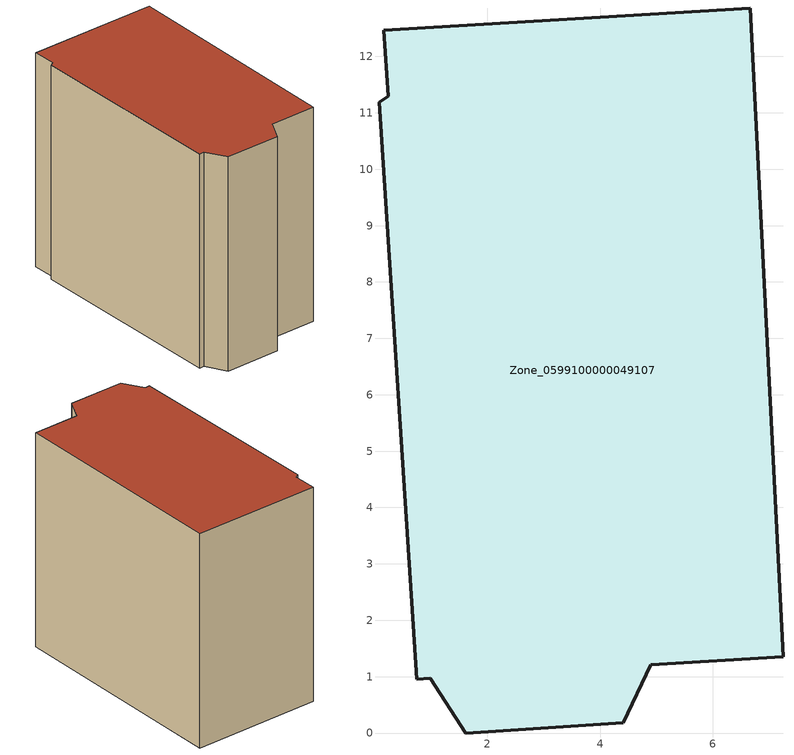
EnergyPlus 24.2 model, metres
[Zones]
Zone_0599100000049107
 floor ground (C_G): 4.41,0.18 1.62,0 0.99,0.97 0.75,0.95 0.08,11.19 0.25,11.29 0.16,12.46 6.66,12.86 7.25,1.35 4.9,1.21 z0
 wall outside (C_F): 1.62,0 4.41,0.18 4.9,1.21 7.25,1.35 6.66,12.86 0.16,12.46 0.25,11.29 0.08,11.19 0.75,0.95 0.99,0.97 1.62,0 z0:10.9
 roof outside (C_R): 0.08,11.19 0.75,0.95 0.99,0.97 1.62,0 4.41,0.18 4.9,1.21 7.25,1.35 6.66,12.86 0.16,12.46 0.25,11.29 z10.9
[BUILDING]
Pand.0599100000049107: North Axis=0; Terrain=City; Loads Convergence Tolerance Value=0.04; Temperature Convergence Tolerance Value=0.4; Solar Distribution=FullExterior; Maximum Number of Warmup Days=25; Minimum Number of Warmup Days=1
[Site:Location]
Rotterdam.The.Hague.AP_ZH_NLD Design_Conditions: Latitude=51.96; Longitude=4.45; Time Zone=1; Elevation=-4.5
[SITE:GROUNDTEMPERATURE:BUILDINGSURFACE]
18, 18, 18, 18, 18, 18, 18, 18, 18, 18, 18, 18
[MATERIAL] Thermal Absorptance=0.9; Solar Absorptance=0.7; Visible Absorptance=0.7
Name | Roughness | Thickness | Conductivity | Density | Specific Heat
G.TC.1946 | MediumSmooth | 0.15 | 1 | 540 | 1210
F.TC.1946 | Rough | 0.3 | 0.857143 | 1920 | 840
R.TC.1946 | MediumRough | 0.2 | 0.909091 | 1500 | 1000
[CONSTRUCTION]
C_G: G.TC.1946
C_F: F.TC.1946
C_R: R.TC.1946
[ZONE]
Zone_0599100000049107: Type=1; Multiplier=1; Ceiling Height=Autocalculate; Volume=Autocalculate; Floor Area=autocalculate; Part of Total Floor Area=Yes
[ZONEINFILTRATION:DESIGNFLOWRATE]
Infil_Zone_0599100000049107: Zone or ZoneList or Space or SpaceList=Zone_0599100000049107; Schedule=AlwaysOn; Design Flow Rate Calculation Method=Flow/Area; Flow Rate per Floor Area=0.003; Constant Term Coefficient=1; Temperature Term Coefficient=0; Velocity Term Coefficient=0; Velocity Squared Term Coefficient=0
[HVACTEMPLATE:ZONE:IDEALLOADSAIRSYSTEM]
Zone_0599100000049107: Maximum Heating Supply Air Temperature=50; Minimum Cooling Supply Air Temperature=13; Maximum Heating Supply Air Humidity Ratio=0.0156; Minimum Cooling Supply Air Humidity Ratio=0.0077; Heating Limit=NoLimit; Cooling Limit=NoLimit; Dehumidification Control Type=ConstantSensibleHeatRatio; Cooling Sensible Heat Ratio=0.7; Dehumidification Setpoint=60; Humidification Control Type=None; Humidification Setpoint=30; Outdoor Air Method=None; Outdoor Air Flow Rate per Person=0.00944; Outdoor Air Flow Rate per Zone Floor Area=0; Outdoor Air Flow Rate per Zone=0; Demand Controlled Ventilation Type=None; Outdoor Air Economizer Type=NoEconomizer; Heat Recovery Type=None; Sensible Heat Recovery Effectiveness=0.7; Latent Heat Recovery Effectiveness=0.65
[ZONECONTROL:THERMOSTAT]
ThermostatControl_Zone_0599100000049107: Zone or ZoneList=Zone_0599100000049107; Control Type Schedule=DualSetpointControlType; Control 1=Thermostat_Zone_0599100000049107; Temperature Difference Between Cutout And Setpoint=0
[THERMOSTATSETPOINT:DUALSETPOINT]
Thermostat_Zone_0599100000049107: Heating Setpoint Temperature Schedule=HeatingSetpoint_Zone_0599100000049107; Cooling Setpoint Temperature Schedule=CoolingSetpoint_Zone_0599100000049107
[SCHEDULE:COMPACT]
HeatingSetpoint_Zone_0599100000049107: Through: 12/31, For: AllDays, Until: 24:00, 21
CoolingSetpoint_Zone_0599100000049107: Through: 12/31, For: AllDays, Until: 24:00, 24
DualSetpointControlType: Through: 12/31, For: AllDays, Until: 24:00, 4
AlwaysOn: Through: 12/31, For: AllDays, Until: 24:00, 1
